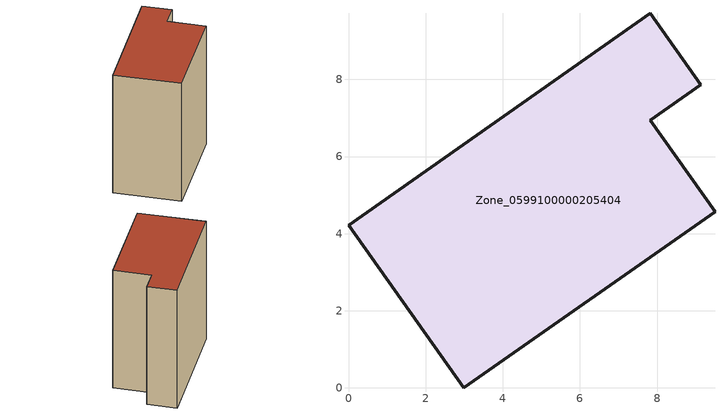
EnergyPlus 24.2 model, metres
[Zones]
Zone_0599100000205404
 floor ground (C_G): 0,4.22 7.82,9.72 9.13,7.86 7.82,6.94 9.5,4.57 2.99,0 z0
 wall outside (C_F): 2.99,0 9.5,4.57 7.82,6.94 9.13,7.86 7.82,9.72 0,4.22 2.99,0 z0:10.19
 roof outside (C_R): 7.82,9.72 0,4.22 2.99,0 9.5,4.57 7.82,6.94 9.13,7.86 z10.19
[BUILDING]
Pand.0599100000205404: North Axis=0; Terrain=City; Loads Convergence Tolerance Value=0.04; Temperature Convergence Tolerance Value=0.4; Solar Distribution=FullExterior; Maximum Number of Warmup Days=25; Minimum Number of Warmup Days=1
[Site:Location]
Rotterdam.The.Hague.AP_ZH_NLD Design_Conditions: Latitude=51.96; Longitude=4.45; Time Zone=1; Elevation=-4.5
[SITE:GROUNDTEMPERATURE:BUILDINGSURFACE]
18, 18, 18, 18, 18, 18, 18, 18, 18, 18, 18, 18
[MATERIAL] Thermal Absorptance=0.9; Solar Absorptance=0.7; Visible Absorptance=0.7
Name | Roughness | Thickness | Conductivity | Density | Specific Heat
G.TI.1946-1964 | MediumSmooth | 0.15 | 1 | 540 | 1210
F.TI.1946-1964 | Rough | 0.3 | 0.857143 | 1920 | 840
R.TI.1946-1964 | MediumRough | 0.2 | 0.277778 | 1500 | 1000
[CONSTRUCTION]
C_G: G.TI.1946-1964
C_F: F.TI.1946-1964
C_R: R.TI.1946-1964
[ZONE]
Zone_0599100000205404: Type=1; Multiplier=1; Ceiling Height=Autocalculate; Volume=Autocalculate; Floor Area=autocalculate; Part of Total Floor Area=Yes
[ZONEINFILTRATION:DESIGNFLOWRATE]
Infil_Zone_0599100000205404: Zone or ZoneList or Space or SpaceList=Zone_0599100000205404; Schedule=AlwaysOn; Design Flow Rate Calculation Method=Flow/Area; Flow Rate per Floor Area=0.003; Constant Term Coefficient=1; Temperature Term Coefficient=0; Velocity Term Coefficient=0; Velocity Squared Term Coefficient=0
[HVACTEMPLATE:ZONE:IDEALLOADSAIRSYSTEM]
Zone_0599100000205404: Maximum Heating Supply Air Temperature=50; Minimum Cooling Supply Air Temperature=13; Maximum Heating Supply Air Humidity Ratio=0.0156; Minimum Cooling Supply Air Humidity Ratio=0.0077; Heating Limit=NoLimit; Cooling Limit=NoLimit; Dehumidification Control Type=ConstantSensibleHeatRatio; Cooling Sensible Heat Ratio=0.7; Dehumidification Setpoint=60; Humidification Control Type=None; Humidification Setpoint=30; Outdoor Air Method=None; Outdoor Air Flow Rate per Person=0.00944; Outdoor Air Flow Rate per Zone Floor Area=0; Outdoor Air Flow Rate per Zone=0; Demand Controlled Ventilation Type=None; Outdoor Air Economizer Type=NoEconomizer; Heat Recovery Type=None; Sensible Heat Recovery Effectiveness=0.7; Latent Heat Recovery Effectiveness=0.65
[ZONECONTROL:THERMOSTAT]
ThermostatControl_Zone_0599100000205404: Zone or ZoneList=Zone_0599100000205404; Control Type Schedule=DualSetpointControlType; Control 1=Thermostat_Zone_0599100000205404; Temperature Difference Between Cutout And Setpoint=0
[THERMOSTATSETPOINT:DUALSETPOINT]
Thermostat_Zone_0599100000205404: Heating Setpoint Temperature Schedule=HeatingSetpoint_Zone_0599100000205404; Cooling Setpoint Temperature Schedule=CoolingSetpoint_Zone_0599100000205404
[SCHEDULE:COMPACT]
HeatingSetpoint_Zone_0599100000205404: Through: 12/31, For: AllDays, Until: 24:00, 21
CoolingSetpoint_Zone_0599100000205404: Through: 12/31, For: AllDays, Until: 24:00, 24
DualSetpointControlType: Through: 12/31, For: AllDays, Until: 24:00, 4
AlwaysOn: Through: 12/31, For: AllDays, Until: 24:00, 1
